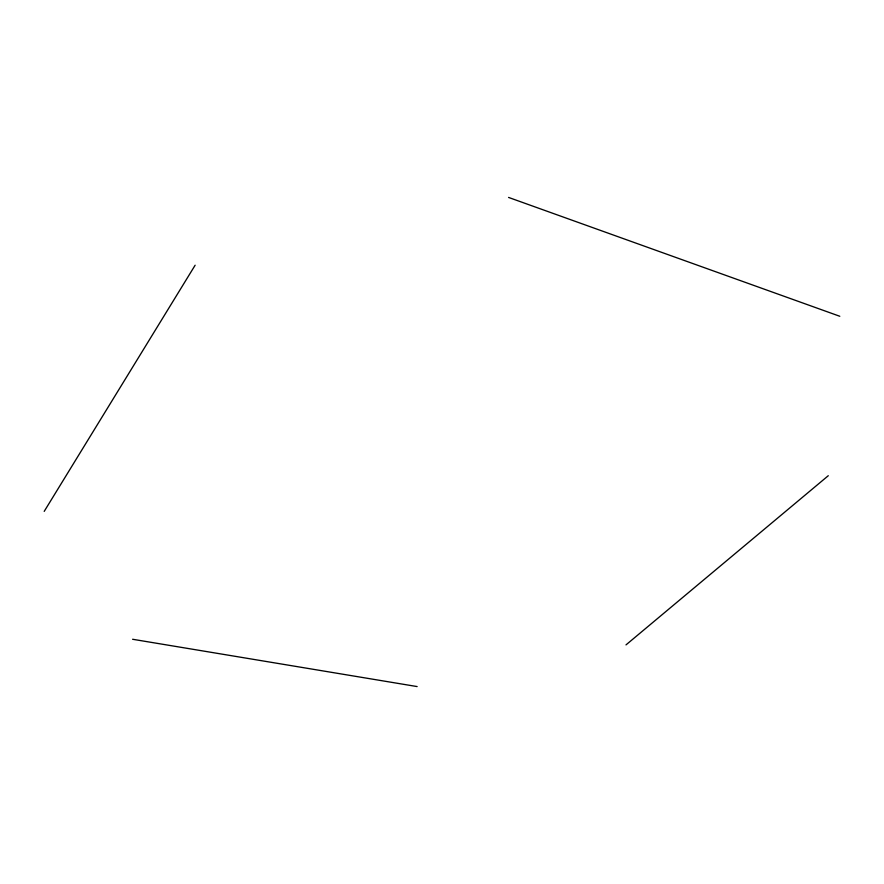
<?xml version="1.0" encoding="UTF-8"?>
<svg xmlns="http://www.w3.org/2000/svg" width="884" height="884" viewBox="0 0 884 884"><rect width="100%" height="100%" fill="white"/><g stroke="black" fill="none" stroke-linecap="round" stroke-linejoin="round"><path stroke-width="1.33" d="M44.2 511.383L195.132 265.222M625.994 644.889L828.286 475.714M132.6 639.265L417.126 686.57M508.576 197.43L839.8 316.273"/></g></svg>
